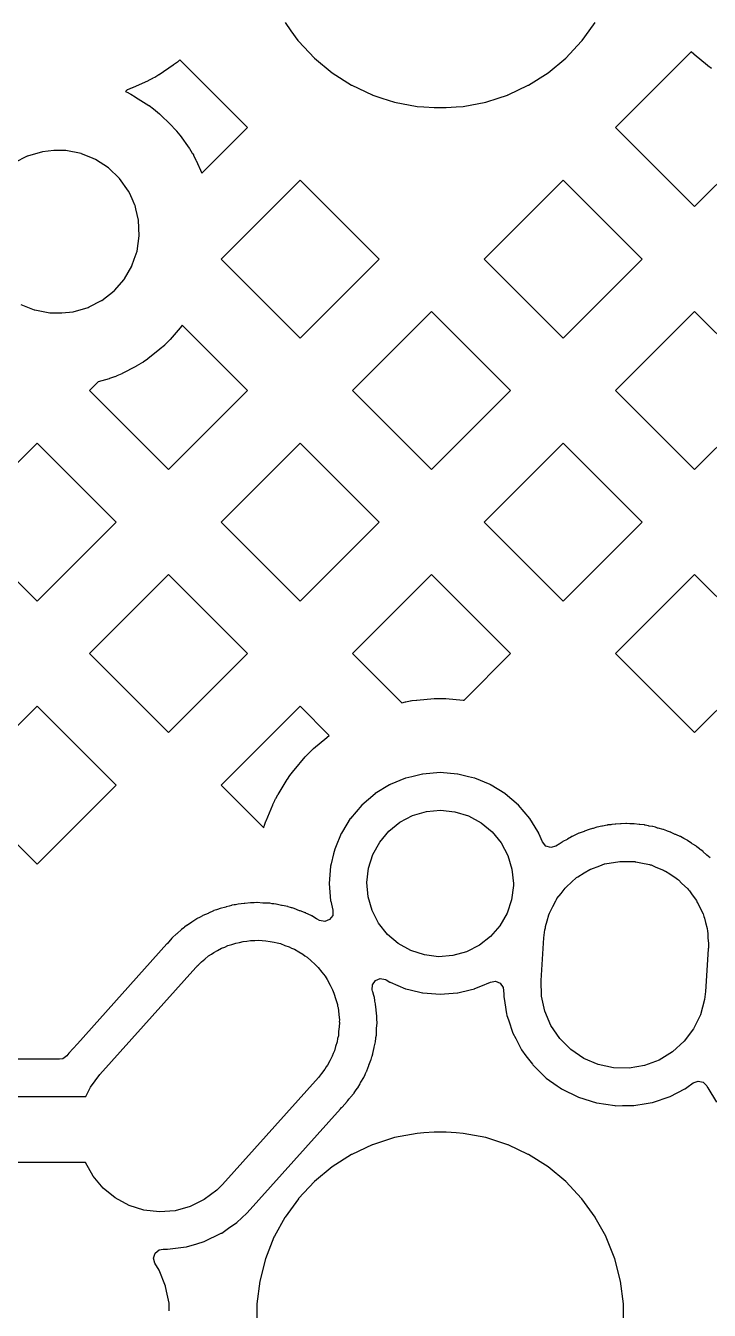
# Model space of a CAD drawing. Extents: x 124.3 to 210.2, y -114.7 to -26.3.
# Drawn here: x 191.84 to 201.18, y -97.43 to -79.89 of the extents above; entities that cross this region are included whole.
import ezdxf

# ---------------------------------------------------------------- set-up
doc = ezdxf.new("R2010")
doc.units = 0
doc.layers.add('BLACK', color=7, linetype='CONTINUOUS')

msp = doc.modelspace()

# ---------------------------------------------------------------- linework, layer by layer
at = {"layer": 'BLACK', "linetype": 'CONTINUOUS'}
for p, q in [((195.383, -79.8435), (195.463, -79.9541)), ((195.463, -79.9541), (195.559, -80.0865)), ((199.441, -80.0865), (199.537, -79.9541)), ((199.537, -79.9541), (199.617, -79.8435)), ((195.559, -80.0865), (195.568, -80.0982)), ((195.568, -80.0982), (195.784, -80.3278)), ((199.216, -80.3278), (199.432, -80.0982)), ((199.432, -80.0982), (199.441, -80.0865)), ((195.784, -80.3278), (196.026, -80.5285)), ((198.974, -80.5285), (199.216, -80.3278)), ((200.929, -80.2441), (199.897, -81.2767)), ((200.965, -80.2761), (200.929, -80.2441)), ((200.969, -80.2795), (200.965, -80.2761)), ((201.151, -80.4284), (200.969, -80.2795)), ((193.856, -80.4232), (193.662, -80.5544)), ((193.861, -80.4202), (193.856, -80.4232)), ((193.913, -80.382), (193.861, -80.4202)), ((193.917, -80.3787), (193.913, -80.382)), ((193.933, -80.3653), (193.917, -80.3787)), ((193.938, -80.3619), (193.933, -80.3653)), ((193.947, -80.3534), (193.938, -80.3619)), ((194.871, -81.2767), (193.947, -80.3534)), ((201.155, -80.4317), (201.151, -80.4284)), ((201.206, -80.4704), (201.155, -80.4317)), ((193.512, -80.6378), (193.298, -80.7342)), ((193.517, -80.6355), (193.512, -80.6378)), ((193.574, -80.6065), (193.517, -80.6355)), ((193.579, -80.604), (193.574, -80.6065)), ((193.598, -80.5937), (193.579, -80.604)), ((193.602, -80.591), (193.598, -80.5937)), ((193.657, -80.5573), (193.602, -80.591)), ((193.662, -80.5544), (193.657, -80.5573)), ((196.026, -80.5285), (196.292, -80.6972)), ((196.292, -80.6972), (196.296, -80.6989)), ((196.296, -80.6989), (196.296, -80.6989)), ((196.296, -80.6989), (196.573, -80.8296)), ((198.427, -80.8296), (198.704, -80.6989)), ((198.704, -80.6989), (198.708, -80.6972)), ((198.704, -80.6989), (198.704, -80.6989)), ((198.708, -80.6972), (198.974, -80.5285)), ((193.227, -80.7626), (193.204, -80.7855)), ((193.204, -80.7855), (193.243, -80.8035)), ((193.228, -80.7621), (193.227, -80.7626)), ((193.233, -80.7603), (193.228, -80.7621)), ((193.293, -80.7363), (193.233, -80.7603)), ((193.243, -80.8035), (193.248, -80.8061)), ((193.248, -80.8061), (193.269, -80.8171)), ((193.269, -80.8171), (193.275, -80.82)), ((193.275, -80.82), (193.337, -80.8564)), ((193.298, -80.7342), (193.293, -80.7363)), ((193.337, -80.8564), (193.342, -80.8595)), ((193.342, -80.8595), (193.52, -80.9743)), ((196.573, -80.8296), (196.573, -80.8296)), ((196.573, -80.8296), (196.577, -80.8313)), ((196.577, -80.8313), (196.581, -80.8325)), ((196.581, -80.8325), (196.581, -80.8325)), ((196.581, -80.8325), (196.706, -80.8731)), ((196.706, -80.8731), (196.876, -80.9286)), ((198.124, -80.9286), (198.294, -80.8731)), ((198.294, -80.8731), (198.419, -80.8325)), ((198.419, -80.8325), (198.423, -80.8313)), ((198.419, -80.8325), (198.419, -80.8325)), ((198.423, -80.8313), (198.427, -80.8296)), ((198.427, -80.8296), (198.427, -80.8296)), ((193.52, -80.9743), (193.525, -80.9776)), ((193.525, -80.9776), (193.584, -81.0198)), ((193.584, -81.0198), (193.589, -81.0234)), ((193.589, -81.0234), (193.608, -81.0382)), ((193.608, -81.0382), (193.612, -81.042)), ((193.612, -81.042), (193.667, -81.0896)), ((196.876, -80.9286), (197.186, -80.9876)), ((197.186, -80.9876), (197.279, -80.9935)), ((197.279, -80.9935), (197.419, -81.0023)), ((197.419, -81.0023), (197.419, -81.0023)), ((197.419, -81.0023), (197.421, -81.0024)), ((197.421, -81.0024), (197.579, -81.0024)), ((197.579, -81.0024), (197.581, -81.0023)), ((197.581, -81.0023), (197.721, -80.9935)), ((197.581, -81.0023), (197.581, -81.0023)), ((197.721, -80.9935), (197.814, -80.9876)), ((197.814, -80.9876), (198.124, -80.9286)), ((193.667, -81.0896), (193.671, -81.0936)), ((193.671, -81.0936), (193.824, -81.2399)), ((193.824, -81.2399), (193.828, -81.2442)), ((193.828, -81.2442), (193.878, -81.2967)), ((193.878, -81.2967), (193.882, -81.3011)), ((193.882, -81.3011), (193.898, -81.3193)), ((193.898, -81.3193), (193.902, -81.3239)), ((193.902, -81.3239), (193.946, -81.3809)), ((193.946, -81.3809), (193.95, -81.3857)), ((193.95, -81.3857), (194.072, -81.5582)), ((194.248, -81.8996), (194.871, -81.2767)), ((199.897, -81.2767), (200.976, -82.3557)), ((200.976, -82.3557), (202.055, -81.2767)), ((194.072, -81.5582), (194.076, -81.5632)), ((194.076, -81.5632), (194.115, -81.6242)), ((191.861, -81.6688), (191.684, -81.7602)), ((191.866, -81.6661), (191.861, -81.6688)), ((191.861, -81.6688), (191.861, -81.6688)), ((192.069, -81.6065), (191.866, -81.6661)), ((192.227, -81.5915), (192.069, -81.6065)), ((192.383, -81.5915), (192.227, -81.5915)), ((192.389, -81.5918), (192.383, -81.5915)), ((192.596, -81.6323), (192.389, -81.5918)), ((192.602, -81.6346), (192.596, -81.6323)), ((192.732, -81.6872), (192.602, -81.6346)), ((192.602, -81.6346), (192.602, -81.6346)), ((192.792, -81.7114), (192.732, -81.6872)), ((192.97, -81.8261), (192.792, -81.7114)), ((194.115, -81.6242), (194.118, -81.6294)), ((194.118, -81.6294), (194.13, -81.6501)), ((194.13, -81.6501), (194.133, -81.6554)), ((194.133, -81.6554), (194.166, -81.7198)), ((194.166, -81.7198), (194.168, -81.7252)), ((194.168, -81.7252), (194.248, -81.8996)), ((193.123, -81.9724), (192.97, -81.8261)), ((193.245, -82.1449), (193.123, -81.9724)), ((195.588, -81.9937), (194.509, -83.0727)), ((196.667, -83.0727), (195.588, -81.9937)), ((199.18, -81.9937), (198.101, -83.0727)), ((200.259, -83.0727), (199.18, -81.9937)), ((193.261, -82.1789), (193.245, -82.1449)), ((193.308, -82.2817), (193.261, -82.1789)), ((193.333, -82.3375), (193.308, -82.2817)), ((193.334, -82.3433), (193.333, -82.3375)), ((193.345, -82.3885), (193.334, -82.3433)), ((193.334, -82.3433), (193.334, -82.3433)), ((193.382, -82.5431), (193.345, -82.3885)), ((193.392, -82.7544), (193.382, -82.5431)), ((193.362, -82.9637), (193.392, -82.7544)), ((193.324, -83.0727), (193.362, -82.9637)), ((193.292, -83.1635), (193.324, -83.0727)), ((194.509, -83.0727), (195.588, -84.1518)), ((195.588, -84.1518), (196.667, -83.0727)), ((198.101, -83.0727), (199.18, -84.1518)), ((199.18, -84.1518), (200.259, -83.0727)), ((193.19, -83.3414), (193.289, -83.1687)), ((193.289, -83.1687), (193.292, -83.1635)), ((192.882, -83.6371), (193.048, -83.5064)), ((193.048, -83.5064), (193.052, -83.5019)), ((193.052, -83.5019), (193.183, -83.3512)), ((193.052, -83.5019), (193.052, -83.5019)), ((193.183, -83.3512), (193.187, -83.3466)), ((193.187, -83.3466), (193.19, -83.3415)), ((193.19, -83.3415), (193.19, -83.3414)), ((192.708, -83.7263), (192.876, -83.6398)), ((192.876, -83.6398), (192.882, -83.6371)), ((192.876, -83.6398), (192.876, -83.6398)), ((191.773, -83.6909), (191.958, -83.7654)), ((191.958, -83.7654), (191.958, -83.7654)), ((191.958, -83.7654), (191.964, -83.7677)), ((191.964, -83.7677), (192.171, -83.8082)), ((192.171, -83.8082), (192.177, -83.8085)), ((192.177, -83.8085), (192.333, -83.8085)), ((192.333, -83.8085), (192.491, -83.7935)), ((192.491, -83.7935), (192.694, -83.7339)), ((192.694, -83.7339), (192.708, -83.7263)), ((197.384, -83.7897), (196.305, -84.8688)), ((198.463, -84.8688), (197.384, -83.7897)), ((200.976, -83.7897), (199.897, -84.8688)), ((202.055, -84.8688), (200.976, -83.7897)), ((193.952, -84.0112), (193.814, -84.171)), ((193.956, -84.0066), (193.952, -84.0112)), ((193.979, -83.9774), (193.956, -84.0066)), ((194.871, -84.8688), (193.979, -83.9774)), ((193.81, -84.1754), (193.76, -84.2278)), ((193.814, -84.171), (193.81, -84.1754)), ((193.674, -84.3038), (193.508, -84.4345)), ((193.679, -84.3), (193.674, -84.3038)), ((193.734, -84.2526), (193.679, -84.3)), ((193.738, -84.2485), (193.734, -84.2526)), ((193.755, -84.232), (193.738, -84.2485)), ((193.76, -84.2278), (193.755, -84.232)), ((193.346, -84.5385), (193.158, -84.6354)), ((193.351, -84.5357), (193.346, -84.5385)), ((193.414, -84.4995), (193.351, -84.5357)), ((193.419, -84.4963), (193.414, -84.4995)), ((193.439, -84.4834), (193.419, -84.4963)), ((193.444, -84.4801), (193.439, -84.4834)), ((193.503, -84.4381), (193.444, -84.4801)), ((193.508, -84.4345), (193.503, -84.4381)), ((192.979, -84.7069), (192.831, -84.7503)), ((192.985, -84.7051), (192.979, -84.7069)), ((193.053, -84.6814), (192.985, -84.7051)), ((193.059, -84.6793), (193.053, -84.6814)), ((193.081, -84.6704), (193.059, -84.6793)), ((193.087, -84.6681), (193.081, -84.6704)), ((193.152, -84.638), (193.087, -84.6681)), ((193.158, -84.6354), (193.152, -84.638)), ((192.831, -84.7503), (192.712, -84.8688)), ((192.712, -84.8688), (193.792, -85.9478)), ((193.792, -85.9478), (194.871, -84.8688)), ((196.305, -84.8688), (197.384, -85.9478)), ((197.384, -85.9478), (198.463, -84.8688)), ((199.897, -84.8688), (200.976, -85.9478)), ((200.976, -85.9478), (202.055, -84.8688)), ((191.995, -85.5858), (190.916, -86.6648)), ((193.075, -86.6648), (191.995, -85.5858)), ((195.588, -85.5858), (194.509, -86.6648)), ((196.667, -86.6648), (195.588, -85.5858)), ((199.18, -85.5858), (198.101, -86.6648)), ((200.259, -86.6648), (199.18, -85.5858)), ((190.916, -86.6648), (191.995, -87.7439)), ((191.995, -87.7439), (193.075, -86.6648)), ((194.509, -86.6648), (195.588, -87.7439)), ((195.588, -87.7439), (196.667, -86.6648)), ((198.101, -86.6648), (199.18, -87.7439)), ((199.18, -87.7439), (200.259, -86.6648)), ((193.792, -87.3818), (192.712, -88.4609)), ((194.871, -88.4609), (193.792, -87.3818)), ((197.384, -87.3818), (196.305, -88.4609)), ((198.463, -88.4609), (197.384, -87.3818)), ((200.976, -87.3818), (199.897, -88.4609)), ((202.055, -88.4609), (200.976, -87.3818)), ((192.712, -88.4609), (193.792, -89.5399)), ((193.792, -89.5399), (194.871, -88.4609)), ((196.305, -88.4609), (196.975, -89.1317)), ((197.828, -89.0958), (198.463, -88.4609)), ((199.897, -88.4609), (200.976, -89.5399)), ((200.976, -89.5399), (202.055, -88.4609)), ((196.975, -89.1317), (197.027, -89.1195)), ((197.027, -89.1195), (197.031, -89.1184)), ((197.031, -89.1184), (197.09, -89.1067)), ((197.09, -89.1067), (197.095, -89.1059)), ((197.095, -89.1059), (197.114, -89.1028)), ((197.114, -89.1028), (197.119, -89.1021)), ((197.119, -89.1021), (197.179, -89.0951)), ((197.179, -89.0951), (197.184, -89.0946)), ((197.184, -89.0946), (197.42, -89.076)), ((197.42, -89.076), (197.425, -89.0757)), ((197.425, -89.0757), (197.485, -89.0733)), ((197.485, -89.0733), (197.49, -89.0732)), ((197.49, -89.0732), (197.51, -89.0732)), ((197.51, -89.0732), (197.515, -89.0733)), ((197.515, -89.0733), (197.575, -89.0757)), ((197.575, -89.0757), (197.58, -89.076)), ((197.58, -89.076), (197.816, -89.0946)), ((197.816, -89.0946), (197.821, -89.0951)), ((197.821, -89.0951), (197.828, -89.0958)), ((191.995, -89.1779), (190.916, -90.2569)), ((193.075, -90.2569), (191.995, -89.1779)), ((195.588, -89.1779), (194.509, -90.2569)), ((195.987, -89.5772), (195.588, -89.1779)), ((195.771, -89.759), (195.952, -89.6048)), ((195.952, -89.6048), (195.956, -89.6016)), ((195.956, -89.6016), (195.987, -89.5772)), ((195.662, -89.8678), (195.703, -89.8239)), ((195.703, -89.8239), (195.706, -89.8203)), ((195.706, -89.8203), (195.72, -89.8063)), ((195.72, -89.8063), (195.724, -89.8029)), ((195.724, -89.8029), (195.768, -89.7623)), ((195.768, -89.7623), (195.771, -89.759)), ((195.505, -90.052), (195.659, -89.8715)), ((195.659, -89.8715), (195.662, -89.8678)), ((195.414, -90.1766), (195.447, -90.1268)), ((195.447, -90.1268), (195.45, -90.1228)), ((195.45, -90.1228), (195.462, -90.1068)), ((195.462, -90.1068), (195.465, -90.1028)), ((195.465, -90.1028), (195.502, -90.0559)), ((195.502, -90.0559), (195.505, -90.052)), ((197.028, -90.1628), (196.818, -90.2499)), ((197.032, -90.1609), (197.028, -90.1628)), ((197.028, -90.1628), (197.028, -90.1628)), ((197.113, -90.1416), (197.032, -90.1609)), ((197.258, -90.1066), (197.113, -90.1416)), ((197.263, -90.1055), (197.258, -90.1066)), ((197.258, -90.1066), (197.258, -90.1066)), ((197.5, -90.0868), (197.263, -90.1055)), ((197.737, -90.1055), (197.5, -90.0868)), ((197.742, -90.1066), (197.737, -90.1055)), ((197.887, -90.1416), (197.742, -90.1066)), ((197.742, -90.1066), (197.742, -90.1066)), ((197.968, -90.1609), (197.887, -90.1416)), ((197.972, -90.1628), (197.968, -90.1609)), ((198.182, -90.2499), (197.972, -90.1628)), ((197.972, -90.1628), (197.972, -90.1628)), ((190.916, -90.2569), (191.995, -91.336)), ((191.995, -91.336), (193.075, -90.2569)), ((194.509, -90.2569), (195.091, -90.8391)), ((195.287, -90.3832), (195.411, -90.1808)), ((195.411, -90.1808), (195.414, -90.1766)), ((196.809, -90.2543), (196.615, -90.3732)), ((196.813, -90.2518), (196.809, -90.2543)), ((196.818, -90.2499), (196.813, -90.2518)), ((196.818, -90.2499), (196.818, -90.2499)), ((198.187, -90.2518), (198.182, -90.2499)), ((198.182, -90.2499), (198.182, -90.2499)), ((198.191, -90.2543), (198.187, -90.2518)), ((198.195, -90.2569), (198.191, -90.2543)), ((198.385, -90.3732), (198.195, -90.2569)), ((195.124, -90.7444), (195.215, -90.525)), ((195.215, -90.525), (195.217, -90.5205)), ((195.217, -90.5205), (195.242, -90.4661)), ((195.242, -90.4661), (195.244, -90.4617)), ((195.244, -90.4617), (195.253, -90.4441)), ((195.253, -90.4441), (195.255, -90.4397)), ((195.255, -90.4397), (195.285, -90.3875)), ((195.285, -90.3875), (195.287, -90.3832)), ((196.611, -90.3758), (196.43, -90.53)), ((196.615, -90.3732), (196.611, -90.3758)), ((196.615, -90.3732), (196.615, -90.3732)), ((198.389, -90.3758), (198.385, -90.3732)), ((198.385, -90.3732), (198.385, -90.3732)), ((198.57, -90.53), (198.389, -90.3758)), ((196.43, -90.53), (196.276, -90.7106)), ((196.952, -90.7632), (197.125, -90.6728)), ((197.125, -90.6728), (197.313, -90.6177)), ((197.313, -90.6177), (197.507, -90.6)), ((197.507, -90.6), (197.701, -90.6204)), ((197.701, -90.6204), (197.888, -90.6781)), ((197.888, -90.6781), (198.059, -90.771)), ((198.724, -90.7106), (198.57, -90.53)), ((195.091, -90.8391), (195.092, -90.8333)), ((195.092, -90.8333), (195.094, -90.8286)), ((195.094, -90.8286), (195.1, -90.8098)), ((195.1, -90.8098), (195.102, -90.8051)), ((195.102, -90.8051), (195.122, -90.749)), ((195.122, -90.749), (195.124, -90.7444)), ((196.273, -90.7148), (196.165, -90.892)), ((196.276, -90.7106), (196.273, -90.7148)), ((196.273, -90.7148), (196.273, -90.7148)), ((196.8, -90.8855), (196.952, -90.7632)), ((198.059, -90.771), (198.21, -90.8954)), ((198.727, -90.7148), (198.724, -90.7106)), ((198.835, -90.892), (198.727, -90.7148)), ((198.727, -90.7148), (198.727, -90.7148)), ((199.534, -90.8616), (199.473, -90.8869)), ((199.581, -90.8504), (199.534, -90.8616)), ((199.591, -90.8473), (199.581, -90.8504)), ((199.64, -90.8308), (199.591, -90.8473)), ((199.645, -90.83), (199.64, -90.8308)), ((199.71, -90.819), (199.645, -90.83)), ((199.645, -90.83), (199.645, -90.83)), ((199.718, -90.8173), (199.71, -90.819)), ((199.779, -90.8028), (199.718, -90.8173)), ((199.784, -90.8016), (199.779, -90.8028)), ((199.779, -90.8028), (199.779, -90.8028)), ((199.789, -90.8012), (199.784, -90.8016)), ((199.833, -90.7978), (199.789, -90.8012)), ((199.789, -90.8012), (199.789, -90.8012)), ((199.844, -90.7964), (199.833, -90.7978)), ((199.889, -90.7887), (199.844, -90.7964)), ((199.894, -90.7879), (199.889, -90.7887)), ((199.889, -90.7887), (199.889, -90.7887)), ((199.899, -90.7879), (199.894, -90.7879)), ((199.961, -90.7872), (199.899, -90.7879)), ((199.899, -90.7879), (199.899, -90.7879)), ((199.964, -90.7872), (199.961, -90.7872)), ((199.972, -90.7868), (199.964, -90.7872)), ((200.035, -90.7818), (199.972, -90.7868)), ((200.04, -90.7814), (200.035, -90.7818)), ((200.045, -90.7818), (200.04, -90.7814)), ((200.09, -90.7854), (200.045, -90.7818)), ((200.101, -90.7857), (200.09, -90.7854)), ((200.127, -90.7855), (200.101, -90.7857)), ((200.151, -90.7852), (200.127, -90.7855)), ((200.219, -90.7952), (200.151, -90.7852)), ((200.227, -90.7962), (200.219, -90.7952)), ((200.291, -90.8012), (200.227, -90.7962)), ((200.296, -90.8016), (200.291, -90.8012)), ((200.291, -90.8012), (200.291, -90.8012)), ((200.301, -90.8028), (200.296, -90.8016)), ((200.346, -90.8134), (200.301, -90.8028)), ((200.301, -90.8028), (200.301, -90.8028)), ((200.357, -90.8156), (200.346, -90.8134)), ((200.4, -90.822), (200.357, -90.8156)), ((200.405, -90.8228), (200.4, -90.822)), ((200.4, -90.822), (200.4, -90.822)), ((200.439, -90.8333), (200.405, -90.8228)), ((200.47, -90.843), (200.439, -90.8333)), ((200.478, -90.8452), (200.47, -90.843)), ((200.546, -90.8616), (200.478, -90.8452)), ((200.551, -90.8635), (200.546, -90.8616)), ((200.594, -90.8813), (200.551, -90.8635)), ((196.15, -90.9176), (196.07, -91.1109)), ((196.152, -90.913), (196.15, -90.9176)), ((196.15, -90.9176), (196.15, -90.9176)), ((196.165, -90.892), (196.152, -90.913)), ((196.581, -91.2061), (196.675, -91.035)), ((196.675, -91.035), (196.8, -90.8855)), ((198.21, -90.8954), (198.333, -91.0466)), ((198.333, -91.0466), (198.425, -91.2189)), ((198.848, -90.913), (198.835, -90.892)), ((198.85, -90.9176), (198.848, -90.913)), ((198.898, -91.0331), (198.85, -90.9176)), ((198.85, -90.9176), (198.85, -90.9176)), ((198.944, -91.0894), (198.898, -91.0331)), ((199.165, -91.0349), (199.126, -91.0636)), ((199.169, -91.0319), (199.165, -91.0349)), ((199.176, -91.0284), (199.169, -91.0319)), ((199.233, -90.9983), (199.176, -91.0284)), ((199.241, -90.9941), (199.233, -90.9983)), ((199.292, -90.9626), (199.241, -90.9941)), ((199.296, -90.96), (199.292, -90.9626)), ((199.292, -90.9626), (199.292, -90.9626)), ((199.301, -90.9581), (199.296, -90.96)), ((199.34, -90.9419), (199.301, -90.9581)), ((199.301, -90.9581), (199.301, -90.9581)), ((199.35, -90.9371), (199.34, -90.9419)), ((199.392, -90.9151), (199.35, -90.9371)), ((199.397, -90.9128), (199.392, -90.9151)), ((199.392, -90.9151), (199.392, -90.9151)), ((199.465, -90.8899), (199.397, -90.9128)), ((199.473, -90.8869), (199.465, -90.8899)), ((200.604, -90.8851), (200.594, -90.8813)), ((200.646, -90.8982), (200.604, -90.8851)), ((200.651, -90.8997), (200.646, -90.8982)), ((200.646, -90.8982), (200.646, -90.8982)), ((200.655, -90.9019), (200.651, -90.8997)), ((200.71, -90.9292), (200.655, -90.9019)), ((200.655, -90.9019), (200.655, -90.9019)), ((200.718, -90.9328), (200.71, -90.9292)), ((200.729, -90.9371), (200.718, -90.9328)), ((200.779, -90.9581), (200.729, -90.9371)), ((200.784, -90.96), (200.779, -90.9581)), ((200.779, -90.9581), (200.779, -90.9581)), ((200.807, -90.9739), (200.784, -90.96)), ((200.828, -90.9873), (200.807, -90.9739)), ((200.838, -90.9927), (200.828, -90.9873)), ((200.881, -91.014), (200.838, -90.9927)), ((200.885, -91.0169), (200.881, -91.014)), ((200.934, -91.0519), (200.885, -91.0169)), ((200.885, -91.0169), (200.885, -91.0169)), ((200.942, -91.0567), (200.934, -91.0519)), ((196.046, -91.1939), (196.014, -91.3296)), ((196.061, -91.1324), (196.046, -91.1939)), ((196.07, -91.1109), (196.061, -91.1324)), ((196.522, -91.3921), (196.581, -91.2061)), ((198.425, -91.2189), (198.481, -91.4058)), ((199.012, -91.1109), (198.944, -91.0894)), ((199.08, -91.0923), (199.012, -91.1109)), ((199.102, -91.079), (199.08, -91.0923)), ((199.117, -91.0699), (199.102, -91.079)), ((199.126, -91.0636), (199.117, -91.0699)), ((200.999, -91.0918), (200.942, -91.0567)), ((201.003, -91.0944), (200.999, -91.0918)), ((200.999, -91.0918), (200.999, -91.0918)), ((201.007, -91.0976), (201.003, -91.0944)), ((201.043, -91.1287), (201.007, -91.0976)), ((201.007, -91.0976), (201.007, -91.0976)), ((201.052, -91.1356), (201.043, -91.1287)), ((201.087, -91.1601), (201.052, -91.1356)), ((201.091, -91.1629), (201.087, -91.1601)), ((201.087, -91.1601), (201.087, -91.1601)), ((201.094, -91.1664), (201.091, -91.1629)), ((201.137, -91.2081), (201.094, -91.1664)), ((201.143, -91.2139), (201.137, -91.2081)), ((201.187, -91.2512), (201.143, -91.2139)), ((196.005, -91.3633), (195.987, -91.6)), ((196.014, -91.3296), (196.005, -91.3633)), ((196.5, -91.586), (196.522, -91.3921)), ((199.556, -91.4046), (199.681, -91.3584)), ((199.681, -91.3584), (199.746, -91.3338)), ((199.746, -91.3338), (199.748, -91.3335)), ((199.748, -91.3335), (199.749, -91.3333)), ((199.749, -91.3333), (199.952, -91.2985)), ((199.952, -91.2985), (199.954, -91.2985)), ((199.954, -91.2985), (199.957, -91.298)), ((199.957, -91.298), (200.02, -91.2994)), ((200.02, -91.2994), (200.158, -91.3012)), ((200.158, -91.3012), (200.164, -91.3025)), ((200.164, -91.3025), (200.171, -91.3027)), ((200.171, -91.3027), (200.24, -91.3176)), ((200.24, -91.3176), (200.36, -91.3413)), ((200.36, -91.3413), (200.37, -91.3456)), ((200.37, -91.3456), (200.38, -91.3476)), ((200.38, -91.3476), (200.446, -91.3758)), ((200.446, -91.3758), (200.551, -91.4176)), ((198.481, -91.4058), (198.5, -91.6)), ((199.295, -91.5836), (199.364, -91.5203)), ((199.364, -91.5203), (199.373, -91.5148)), ((199.373, -91.5148), (199.379, -91.5099)), ((199.379, -91.5099), (199.468, -91.4566)), ((199.468, -91.4566), (199.546, -91.4088)), ((199.546, -91.4088), (199.552, -91.4066)), ((199.552, -91.4066), (199.556, -91.4046)), ((200.551, -91.4176), (200.564, -91.4262)), ((200.564, -91.4262), (200.576, -91.4313)), ((200.576, -91.4313), (200.635, -91.4707)), ((200.635, -91.4707), (200.725, -91.5275)), ((200.725, -91.5275), (200.74, -91.5415)), ((200.74, -91.5415), (200.754, -91.5506)), ((200.754, -91.5506), (200.802, -91.5989)), ((195.987, -91.6), (196.005, -91.8367)), ((196.516, -91.7805), (196.5, -91.586)), ((198.5, -91.6279), (198.475, -91.8215)), ((198.5, -91.6), (198.5, -91.6279)), ((199.096, -91.8073), (199.151, -91.7385)), ((199.151, -91.7385), (199.206, -91.6643)), ((199.206, -91.6643), (199.217, -91.6543)), ((199.217, -91.6543), (199.224, -91.6456)), ((199.224, -91.6456), (199.295, -91.5836)), ((200.802, -91.5989), (200.876, -91.6672)), ((200.876, -91.6672), (200.891, -91.6875)), ((200.891, -91.6875), (200.905, -91.7014)), ((200.905, -91.7014), (200.942, -91.7559)), ((194.572, -91.9228), (194.494, -91.9416)), ((194.579, -91.921), (194.572, -91.9228)), ((194.62, -91.9088), (194.579, -91.921)), ((194.652, -91.8993), (194.62, -91.9088)), ((194.657, -91.8978), (194.652, -91.8993)), ((194.652, -91.8993), (194.652, -91.8993)), ((194.661, -91.8972), (194.657, -91.8978)), ((194.688, -91.8936), (194.661, -91.8972)), ((194.661, -91.8972), (194.661, -91.8972)), ((194.694, -91.8928), (194.688, -91.8936)), ((194.707, -91.8904), (194.694, -91.8928)), ((194.744, -91.8816), (194.707, -91.8904)), ((194.824, -91.8753), (194.744, -91.8816)), ((194.831, -91.8746), (194.824, -91.8753)), ((194.911, -91.8638), (194.831, -91.8746)), ((194.916, -91.864), (194.911, -91.8638)), ((194.949, -91.8648), (194.916, -91.864)), ((194.916, -91.864), (194.916, -91.864)), ((194.962, -91.8644), (194.949, -91.8648)), ((194.995, -91.8618), (194.962, -91.8644)), ((195, -91.8614), (194.995, -91.8618)), ((194.995, -91.8618), (194.995, -91.8618)), ((195.081, -91.8678), (195, -91.8614)), ((195.087, -91.8681), (195.081, -91.8678)), ((195.168, -91.8701), (195.087, -91.8681)), ((195.173, -91.871), (195.168, -91.8701)), ((195.206, -91.877), (195.173, -91.871)), ((195.173, -91.871), (195.173, -91.871)), ((195.219, -91.8787), (195.206, -91.877)), ((195.231, -91.8796), (195.219, -91.8787)), ((195.256, -91.8816), (195.231, -91.8796)), ((195.261, -91.8828), (195.256, -91.8816)), ((195.335, -91.9005), (195.261, -91.8828)), ((195.261, -91.8828), (195.261, -91.8828)), ((195.342, -91.9019), (195.335, -91.9005)), ((195.421, -91.9165), (195.342, -91.9019)), ((195.426, -91.9182), (195.421, -91.9165)), ((195.457, -91.9291), (195.426, -91.9182)), ((195.426, -91.9182), (195.426, -91.9182)), ((195.47, -91.9328), (195.457, -91.9291)), ((196.005, -91.8367), (196.007, -91.8415)), ((196.007, -91.8415), (196.007, -91.8415)), ((196.007, -91.8415), (196.036, -91.9643)), ((196.57, -91.9681), (196.516, -91.7805)), ((198.475, -91.8215), (198.414, -92.0067)), ((199.001, -91.9895), (199.039, -91.9164)), ((199.039, -91.9164), (199.078, -91.8355)), ((199.078, -91.8355), (199.09, -91.8202)), ((199.09, -91.8202), (199.096, -91.8073)), ((200.942, -91.7559), (200.999, -91.8322)), ((200.999, -91.8322), (201.012, -91.8589)), ((201.012, -91.8589), (201.025, -91.878)), ((201.025, -91.878), (201.051, -91.9362)), ((194.178, -92.0824), (194.111, -92.1285)), ((194.183, -92.0803), (194.178, -92.0824)), ((194.213, -92.066), (194.183, -92.0803)), ((194.183, -92.0803), (194.183, -92.0803)), ((194.224, -92.0598), (194.213, -92.066)), ((194.256, -92.04), (194.224, -92.0598)), ((194.261, -92.0381), (194.256, -92.04)), ((194.331, -92.0091), (194.261, -92.0381)), ((194.261, -92.0381), (194.261, -92.0381)), ((194.337, -92.0064), (194.331, -92.0091)), ((194.406, -91.9734), (194.337, -92.0064)), ((194.41, -91.9713), (194.406, -91.9734)), ((194.447, -91.9604), (194.41, -91.9713)), ((194.459, -91.9561), (194.447, -91.9604)), ((194.494, -91.9416), (194.459, -91.9561)), ((195.478, -91.9348), (195.47, -91.9328)), ((195.506, -91.9416), (195.478, -91.9348)), ((195.581, -91.9726), (195.506, -91.9416)), ((195.587, -91.975), (195.581, -91.9726)), ((195.627, -91.9888), (195.587, -91.975)), ((195.659, -92.0003), (195.627, -91.9888)), ((195.664, -92.0019), (195.659, -92.0003)), ((195.659, -92.0003), (195.659, -92.0003)), ((195.668, -92.0043), (195.664, -92.0019)), ((195.697, -92.02), (195.668, -92.0043)), ((195.668, -92.0043), (195.668, -92.0043)), ((195.709, -92.0255), (195.697, -92.02)), ((195.739, -92.0381), (195.709, -92.0255)), ((195.744, -92.04), (195.739, -92.0381)), ((195.739, -92.0381), (195.739, -92.0381)), ((195.748, -92.0426), (195.744, -92.04)), ((195.813, -92.0823), (195.748, -92.0426)), ((195.748, -92.0426), (195.748, -92.0426)), ((195.819, -92.0857), (195.813, -92.0823)), ((195.854, -92.1046), (195.819, -92.0857)), ((195.925, -92.1192), (195.854, -92.1046)), ((195.991, -92.093), (195.925, -92.1192)), ((196.033, -92.0352), (195.991, -92.093)), ((196.036, -91.9643), (196.033, -92.0352)), ((196.659, -92.1417), (196.57, -91.9681)), ((198.414, -92.0067), (198.317, -92.1764)), ((198.963, -92.1113), (198.985, -92.0278)), ((198.985, -92.0278), (198.995, -92.007)), ((198.995, -92.007), (199.001, -91.9895)), ((201.051, -91.9362), (201.09, -92.0168)), ((201.09, -92.0168), (201.1, -92.0499)), ((201.1, -92.0499), (201.11, -92.0742)), ((201.11, -92.0742), (201.123, -92.1335)), ((193.967, -92.2284), (193.908, -92.2844)), ((193.998, -92.2068), (193.967, -92.2284)), ((194.008, -92.1989), (193.998, -92.2068)), ((194.037, -92.1744), (194.008, -92.1989)), ((194.041, -92.1718), (194.037, -92.1744)), ((194.106, -92.1322), (194.041, -92.1718)), ((194.041, -92.1718), (194.041, -92.1718)), ((194.111, -92.1285), (194.106, -92.1322)), ((196.781, -92.2947), (196.659, -92.1417)), ((198.317, -92.1764), (198.19, -92.3242)), ((198.917, -92.3435), (198.93, -92.2343)), ((198.93, -92.2343), (198.937, -92.208)), ((198.937, -92.208), (198.94, -92.1861)), ((198.94, -92.1861), (198.963, -92.1113)), ((201.123, -92.1335), (201.146, -92.215)), ((201.146, -92.215), (201.15, -92.2537)), ((201.15, -92.2537), (201.156, -92.2829)), ((193.77, -92.4247), (192.547, -93.7883)), ((193.772, -92.4224), (193.77, -92.4247)), ((193.838, -92.3451), (193.772, -92.4224)), ((193.841, -92.3414), (193.838, -92.3451)), ((193.838, -92.3451), (193.838, -92.3451)), ((193.845, -92.3382), (193.841, -92.3414)), ((193.897, -92.2939), (193.845, -92.3382)), ((193.845, -92.3382), (193.845, -92.3382)), ((193.903, -92.2889), (193.897, -92.2939)), ((193.908, -92.2844), (193.903, -92.2889)), ((194.561, -92.4678), (194.602, -92.4476)), ((194.602, -92.4476), (194.654, -92.4334)), ((194.654, -92.4334), (194.709, -92.4133)), ((194.709, -92.4133), (194.761, -92.4044)), ((194.761, -92.4044), (194.809, -92.3914)), ((194.809, -92.3914), (194.859, -92.3876)), ((194.859, -92.3876), (194.912, -92.3785)), ((194.912, -92.3785), (194.969, -92.3792)), ((194.969, -92.3792), (195.022, -92.3752)), ((195.022, -92.3752), (195.068, -92.3805)), ((195.068, -92.3805), (195.118, -92.3812)), ((195.118, -92.3812), (195.178, -92.3931)), ((195.178, -92.3931), (195.234, -92.3996)), ((195.234, -92.3996), (195.275, -92.4124)), ((195.275, -92.4124), (195.32, -92.4213)), ((195.32, -92.4213), (195.381, -92.4457)), ((195.381, -92.4457), (195.438, -92.4637)), ((196.929, -92.4211), (196.781, -92.2947)), ((197.1, -92.5164), (196.929, -92.4211)), ((198.036, -92.4443), (197.862, -92.5323)), ((198.19, -92.3242), (198.036, -92.4443)), ((198.878, -92.9235), (198.917, -92.3435)), ((201.156, -92.2829), (201.158, -92.3408)), ((201.158, -92.3408), (201.165, -92.42)), ((201.165, -92.42), (201.163, -92.4789)), ((194.289, -92.6338), (194.339, -92.5899)), ((194.339, -92.5899), (194.377, -92.5671)), ((194.377, -92.5671), (194.411, -92.5418)), ((194.411, -92.5418), (194.462, -92.5165)), ((194.462, -92.5165), (194.516, -92.4846)), ((194.516, -92.4846), (194.561, -92.4678)), ((195.438, -92.4637), (195.472, -92.4822)), ((195.472, -92.4822), (195.511, -92.4976)), ((195.511, -92.4976), (195.57, -92.535)), ((195.57, -92.535), (195.626, -92.5651)), ((195.626, -92.5651), (195.653, -92.5875)), ((195.653, -92.5875), (195.685, -92.6075)), ((195.685, -92.6075), (195.74, -92.6582)), ((197.285, -92.5767), (197.1, -92.5164)), ((197.479, -92.5998), (197.285, -92.5767)), ((197.674, -92.5848), (197.479, -92.5998)), ((197.862, -92.5323), (197.674, -92.5848)), ((201.162, -92.4965), (201.122, -93.0765)), ((201.163, -92.4789), (201.162, -92.4905)), ((201.162, -92.4905), (201.162, -92.4965)), ((192.853, -94.2087), (194.163, -92.7487)), ((194.163, -92.7487), (194.178, -92.7332)), ((194.178, -92.7332), (194.184, -92.7256)), ((194.184, -92.7256), (194.195, -92.7155)), ((194.195, -92.7155), (194.24, -92.6706)), ((194.24, -92.6706), (194.289, -92.6338)), ((195.74, -92.6582), (195.791, -92.7003)), ((195.791, -92.7003), (195.812, -92.7246)), ((195.812, -92.7246), (195.836, -92.7472)), ((195.836, -92.7472), (195.884, -92.8109)), ((195.884, -92.8109), (195.928, -92.8644)), ((195.928, -92.8644), (195.942, -92.8887)), ((195.942, -92.8887), (195.959, -92.9122)), ((195.959, -92.9122), (195.997, -92.9879)), ((196.576, -92.9823), (196.618, -92.9246)), ((196.618, -92.9246), (196.683, -92.8983)), ((196.683, -92.8983), (196.753, -92.9119)), ((196.753, -92.9119), (196.761, -92.9164)), ((196.761, -92.9164), (196.813, -92.9482)), ((196.813, -92.9482), (196.818, -92.9501)), ((196.818, -92.9501), (196.818, -92.9501)), ((196.818, -92.9501), (197.028, -93.0372)), ((198.057, -93.0022), (198.187, -92.9482)), ((198.187, -92.9488), (198.254, -92.9363)), ((198.187, -92.9482), (198.187, -92.9488)), ((198.254, -92.9363), (198.319, -92.963)), ((198.319, -92.963), (198.36, -93.021)), ((198.883, -93.1371), (198.878, -92.9235)), ((195.997, -92.9879), (196.032, -93.0514)), ((196.032, -93.0514), (196.039, -93.0742)), ((196.039, -93.0742), (196.05, -93.0968)), ((196.05, -93.0968), (196.075, -93.1832)), ((196.573, -93.0532), (196.576, -92.9823)), ((196.577, -93.0725), (196.573, -93.0532)), ((196.579, -93.0791), (196.577, -93.0725)), ((196.595, -93.132), (196.579, -93.0791)), ((196.602, -93.1565), (196.595, -93.132)), ((196.603, -93.1614), (196.602, -93.1565)), ((197.028, -93.0372), (197.032, -93.0391)), ((197.032, -93.0391), (197.091, -93.0532)), ((197.091, -93.0532), (197.258, -93.0934)), ((197.258, -93.0934), (197.258, -93.0934)), ((197.258, -93.0934), (197.263, -93.0945)), ((197.263, -93.0945), (197.5, -93.1132)), ((197.5, -93.1132), (197.737, -93.0945)), ((197.737, -93.0945), (197.742, -93.0934)), ((197.742, -93.0934), (197.909, -93.0532)), ((197.742, -93.0934), (197.742, -93.0934)), ((197.909, -93.0532), (197.968, -93.0391)), ((197.968, -93.0391), (197.976, -93.0357)), ((197.976, -93.0357), (198.057, -93.0022)), ((198.36, -93.021), (198.367, -93.0603)), ((198.367, -93.0603), (198.368, -93.1132)), ((198.368, -93.1132), (198.368, -93.1457)), ((198.368, -93.1457), (198.382, -93.2282)), ((198.929, -93.3458), (198.883, -93.1371)), ((201.122, -93.0765), (201.11, -93.1857)), ((196.075, -93.1832), (196.098, -93.2546)), ((196.098, -93.2546), (196.1, -93.2746)), ((196.1, -93.2746), (196.106, -93.295)), ((196.106, -93.295), (196.115, -93.3903)), ((196.607, -93.194), (196.603, -93.1614)), ((196.61, -93.2067), (196.607, -93.194)), ((196.618, -93.2437), (196.61, -93.2067)), ((196.619, -93.2486), (196.618, -93.2437)), ((196.625, -93.3245), (196.619, -93.2486)), ((196.619, -93.2486), (196.619, -93.2486)), ((196.625, -93.3313), (196.625, -93.3245)), ((196.636, -93.4114), (196.625, -93.3313)), ((198.382, -93.2282), (198.407, -93.3788)), ((201.11, -93.1857), (201.054, -93.3921)), ((196.115, -93.3903), (196.124, -93.4666)), ((196.124, -93.4666), (196.123, -93.4829)), ((196.123, -93.4829), (196.125, -93.5)), ((196.125, -93.5), (196.123, -93.5589)), ((196.632, -93.5809), (196.638, -93.5049)), ((196.635, -93.4492), (196.636, -93.4163)), ((196.636, -93.4621), (196.635, -93.4492)), ((196.636, -93.4163), (196.636, -93.4114)), ((196.636, -93.4163), (196.636, -93.4163)), ((196.638, -93.4951), (196.636, -93.4621)), ((196.639, -93.5), (196.638, -93.4951)), ((196.638, -93.5049), (196.639, -93.5)), ((198.407, -93.3788), (198.411, -93.3992)), ((198.411, -93.3992), (198.412, -93.4039)), ((198.412, -93.4039), (198.432, -93.4633)), ((198.432, -93.4633), (198.493, -93.6429)), ((199.014, -93.542), (198.929, -93.3458)), ((201.054, -93.3921), (200.961, -93.5845)), ((196.111, -93.6799), (196.1, -93.7194)), ((196.114, -93.6219), (196.111, -93.6799)), ((196.123, -93.5589), (196.114, -93.6219)), ((196.623, -93.7056), (196.629, -93.6733)), ((196.629, -93.6733), (196.63, -93.6684)), ((196.629, -93.6733), (196.629, -93.6733)), ((196.63, -93.6684), (196.632, -93.5877)), ((196.632, -93.5877), (196.632, -93.5809)), ((198.493, -93.6429), (198.532, -93.7184)), ((199.134, -93.7186), (199.014, -93.542)), ((200.961, -93.5845), (200.833, -93.7557)), ((192.547, -93.7883), (192.431, -93.9169)), ((196.072, -93.8271), (196.056, -93.8866)), ((196.094, -93.7626), (196.072, -93.8271)), ((196.1, -93.7194), (196.094, -93.7626)), ((196.583, -93.9213), (196.598, -93.8419)), ((196.598, -93.8419), (196.599, -93.8352)), ((196.599, -93.8352), (196.617, -93.7611)), ((196.617, -93.7611), (196.618, -93.7563)), ((196.617, -93.7611), (196.617, -93.7611)), ((196.618, -93.7563), (196.621, -93.7184)), ((196.621, -93.7184), (196.623, -93.7056)), ((198.532, -93.7184), (198.603, -93.8544)), ((198.603, -93.8544), (198.612, -93.8707)), ((199.286, -93.8693), (199.134, -93.7186)), ((200.833, -93.7557), (200.675, -93.8996)), ((192.304, -94.0015), (188.776, -94.0015)), ((192.347, -93.994), (192.304, -94.0015)), ((192.404, -93.952), (192.347, -93.994)), ((192.43, -93.9188), (192.404, -93.952)), ((192.431, -93.9169), (192.43, -93.9188)), ((192.43, -93.9188), (192.43, -93.9188)), ((195.992, -94.0209), (195.964, -94.0794)), ((196.028, -93.9576), (195.992, -94.0209)), ((196.04, -93.9201), (196.028, -93.9576)), ((196.056, -93.8866), (196.04, -93.9201)), ((196.527, -94.0813), (196.556, -94.0109)), ((196.556, -94.0109), (196.558, -94.0063)), ((196.558, -94.0063), (196.567, -93.9694)), ((196.567, -93.9694), (196.571, -93.957)), ((196.571, -93.957), (196.582, -93.926)), ((196.582, -93.926), (196.583, -93.9213)), ((196.582, -93.926), (196.582, -93.926)), ((198.612, -93.8707), (198.672, -93.952)), ((198.672, -93.952), (198.76, -94.07)), ((199.463, -93.9887), (199.286, -93.8693)), ((199.66, -94.0723), (199.463, -93.9887)), ((200.493, -94.0111), (200.293, -94.0862)), ((200.675, -93.8996), (200.493, -94.0111)), ((192.726, -94.3806), (192.853, -94.2087)), ((195.878, -94.1966), (195.837, -94.2513)), ((195.927, -94.1372), (195.878, -94.1966)), ((195.944, -94.1063), (195.927, -94.1372)), ((195.964, -94.0794), (195.944, -94.1063)), ((196.462, -94.2393), (196.475, -94.2088)), ((196.475, -94.2088), (196.48, -94.1971)), ((196.48, -94.1971), (196.496, -94.1682)), ((196.496, -94.1682), (196.498, -94.1638)), ((196.496, -94.1682), (196.496, -94.1682)), ((196.498, -94.1638), (196.5, -94.1592)), ((196.5, -94.1592), (196.525, -94.0877)), ((196.5, -94.1592), (196.5, -94.1592)), ((196.525, -94.0877), (196.527, -94.0813)), ((198.76, -94.07), (198.765, -94.0771)), ((198.765, -94.0771), (198.769, -94.0806)), ((198.769, -94.0806), (198.769, -94.0806)), ((198.769, -94.0806), (198.797, -94.1081)), ((198.797, -94.1081), (198.949, -94.257)), ((199.869, -94.1173), (199.66, -94.0723)), ((200.082, -94.122), (199.869, -94.1173)), ((200.293, -94.0862), (200.082, -94.122)), ((192.664, -94.51), (192.726, -94.3806)), ((195.837, -94.2513), (194.527, -95.7113)), ((196.376, -94.39), (196.406, -94.3342)), ((196.406, -94.3342), (196.414, -94.319)), ((196.414, -94.319), (196.418, -94.3131)), ((196.418, -94.3131), (196.457, -94.2481)), ((196.457, -94.2481), (196.46, -94.2439)), ((196.46, -94.2439), (196.462, -94.2393)), ((196.462, -94.2393), (196.462, -94.2393)), ((198.949, -94.257), (199.097, -94.3622)), ((199.097, -94.3622), (199.138, -94.3913)), ((200.871, -94.3881), (200.956, -94.3245)), ((200.956, -94.3245), (201.023, -94.3)), ((201.023, -94.3), (201.092, -94.3153)), ((201.092, -94.3153), (201.142, -94.3657)), ((201.142, -94.3657), (201.148, -94.3774)), ((201.148, -94.3774), (201.15, -94.3824)), ((201.15, -94.3824), (201.15, -94.3824)), ((201.15, -94.3824), (201.152, -94.387)), ((188.76, -94.51), (192.664, -94.51)), ((196.238, -94.566), (196.259, -94.5431)), ((196.259, -94.5431), (196.269, -94.5301)), ((196.269, -94.5301), (196.273, -94.5249)), ((196.273, -94.5249), (196.326, -94.4631)), ((196.326, -94.4631), (196.328, -94.4589)), ((196.328, -94.4589), (196.345, -94.4307)), ((196.328, -94.4589), (196.328, -94.4589)), ((196.345, -94.4307), (196.353, -94.42)), ((196.353, -94.42), (196.373, -94.394)), ((196.373, -94.3939), (196.376, -94.39)), ((196.373, -94.394), (196.373, -94.3939)), ((199.138, -94.3913), (199.159, -94.406)), ((199.159, -94.406), (199.389, -94.5203)), ((199.389, -94.5203), (199.634, -94.5972)), ((200.399, -94.5892), (200.643, -94.5072)), ((200.643, -94.5072), (200.84, -94.4043)), ((200.84, -94.4043), (200.866, -94.3903)), ((200.866, -94.3903), (200.871, -94.3881)), ((200.866, -94.3903), (200.866, -94.3903)), ((201.152, -94.387), (201.154, -94.3912)), ((201.154, -94.3912), (201.273, -94.5852)), ((194.863, -96.0987), (196.138, -94.678)), ((196.138, -94.678), (196.15, -94.6663)), ((196.15, -94.6663), (196.155, -94.6618)), ((196.155, -94.6618), (196.159, -94.6586)), ((196.155, -94.6618), (196.155, -94.6618)), ((196.159, -94.6586), (196.162, -94.6549)), ((196.162, -94.6549), (196.229, -94.5768)), ((196.162, -94.6549), (196.162, -94.6549)), ((196.229, -94.5768), (196.231, -94.5745)), ((196.231, -94.5745), (196.238, -94.566)), ((199.634, -94.5972), (199.639, -94.5979)), ((199.639, -94.5979), (199.639, -94.5979)), ((199.639, -94.5979), (199.884, -94.634)), ((199.884, -94.634), (199.884, -94.634)), ((199.884, -94.634), (199.889, -94.6348)), ((199.889, -94.6348), (199.989, -94.6337)), ((199.989, -94.6337), (200.141, -94.6321)), ((200.141, -94.6321), (200.141, -94.6321)), ((200.141, -94.6321), (200.146, -94.6321)), ((200.146, -94.6321), (200.312, -94.6039)), ((200.312, -94.6039), (200.394, -94.59)), ((200.394, -94.59), (200.399, -94.5892)), ((200.394, -94.59), (200.394, -94.59)), ((196.876, -95.0714), (196.577, -95.1687)), ((197.186, -95.0124), (196.876, -95.0714)), ((197.279, -95.0065), (197.186, -95.0124)), ((197.419, -94.9977), (197.279, -95.0065)), ((197.421, -94.9976), (197.419, -94.9977)), ((197.419, -94.9977), (197.419, -94.9977)), ((197.579, -94.9976), (197.421, -94.9976)), ((197.581, -94.9977), (197.579, -94.9976)), ((197.721, -95.0065), (197.581, -94.9977)), ((197.581, -94.9977), (197.581, -94.9977)), ((197.814, -95.0124), (197.721, -95.0065)), ((198.124, -95.0714), (197.814, -95.0124)), ((198.423, -95.1687), (198.124, -95.0714)), ((196.573, -95.1704), (196.296, -95.3011)), ((196.577, -95.1687), (196.573, -95.1704)), ((196.573, -95.1704), (196.573, -95.1704)), ((198.427, -95.1704), (198.423, -95.1687)), ((198.704, -95.3011), (198.427, -95.1704)), ((198.427, -95.1704), (198.427, -95.1704)), ((192.659, -95.41), (188.946, -95.41)), ((192.762, -95.5956), (192.659, -95.41)), ((196.292, -95.3028), (196.026, -95.4715)), ((196.296, -95.3011), (196.292, -95.3028)), ((196.296, -95.3011), (196.296, -95.3011)), ((198.708, -95.3028), (198.704, -95.3011)), ((198.704, -95.3011), (198.704, -95.3011)), ((198.974, -95.4715), (198.708, -95.3028)), ((192.899, -95.7596), (192.762, -95.5956)), ((196.026, -95.4715), (195.784, -95.6722)), ((199.216, -95.6722), (198.974, -95.4715)), ((193.064, -95.8949), (192.899, -95.7596)), ((194.527, -95.7113), (194.45, -95.7894)), ((195.784, -95.6722), (195.568, -95.9018)), ((199.432, -95.9018), (199.216, -95.6722)), ((193.252, -95.9963), (193.064, -95.8949)), ((194.279, -95.9182), (194.088, -96.0124)), ((194.45, -95.7894), (194.279, -95.9182)), ((195.529, -95.9554), (195.383, -96.1565)), ((195.566, -95.905), (195.529, -95.9554)), ((195.568, -95.9018), (195.566, -95.905)), ((195.566, -95.905), (195.566, -95.905)), ((199.434, -95.905), (199.432, -95.9018)), ((199.471, -95.9554), (199.434, -95.905)), ((199.434, -95.905), (199.434, -95.905)), ((199.617, -96.1565), (199.471, -95.9554)), ((193.456, -96.0604), (193.252, -95.9963)), ((193.668, -96.0848), (193.456, -96.0604)), ((193.881, -96.0686), (193.668, -96.0848)), ((194.088, -96.0124), (193.881, -96.0686)), ((194.792, -96.1665), (194.861, -96.1004)), ((194.861, -96.1004), (194.863, -96.0987)), ((194.861, -96.1004), (194.861, -96.1004)), ((194.517, -96.3737), (194.612, -96.3087)), ((194.612, -96.3087), (194.723, -96.2316)), ((194.723, -96.2316), (194.792, -96.1665)), ((195.381, -96.16), (195.239, -96.4181)), ((195.383, -96.1565), (195.381, -96.16)), ((195.381, -96.16), (195.381, -96.16)), ((199.619, -96.16), (199.617, -96.1565)), ((199.761, -96.4181), (199.619, -96.16)), ((199.619, -96.16), (199.619, -96.16)), ((194.178, -96.5192), (194.28, -96.4887)), ((194.28, -96.4887), (194.512, -96.3776)), ((194.512, -96.3776), (194.517, -96.3737)), ((195.231, -96.4324), (195.115, -96.7252)), ((195.239, -96.4181), (195.231, -96.4324)), ((199.769, -96.4324), (199.761, -96.4181)), ((199.885, -96.7252), (199.769, -96.4324)), ((193.587, -96.7173), (193.609, -96.6498)), ((193.609, -96.6498), (193.663, -96.6047)), ((193.663, -96.6047), (193.716, -96.5946)), ((193.716, -96.5946), (193.774, -96.596)), ((193.774, -96.596), (193.774, -96.596)), ((193.774, -96.596), (193.779, -96.5962)), ((193.779, -96.5962), (194.033, -96.5621)), ((194.033, -96.5621), (194.038, -96.5607)), ((194.038, -96.5607), (194.178, -96.5192)), ((194.038, -96.5607), (194.038, -96.5607)), ((193.605, -96.7859), (193.587, -96.7173)), ((193.664, -96.8826), (193.605, -96.7859)), ((195.115, -96.7252), (195.037, -97.0302)), ((199.963, -97.0302), (199.885, -96.7252)), ((193.75, -97.101), (193.664, -96.8826)), ((193.751, -97.1062), (193.75, -97.101)), ((193.772, -97.2072), (193.751, -97.1062)), ((193.751, -97.1062), (193.751, -97.1062)), ((195.037, -97.0302), (194.998, -97.3426)), ((200.002, -97.3426), (199.963, -97.0302)), ((193.798, -97.3308), (193.772, -97.2072)), ((193.802, -97.4358), (193.798, -97.3308)), ((194.998, -97.3426), (194.998, -97.6574)), ((200.002, -97.6574), (200.002, -97.3426))]:
    msp.add_line(p, q, dxfattribs=at)

doc.saveas('drawing.dxf')
